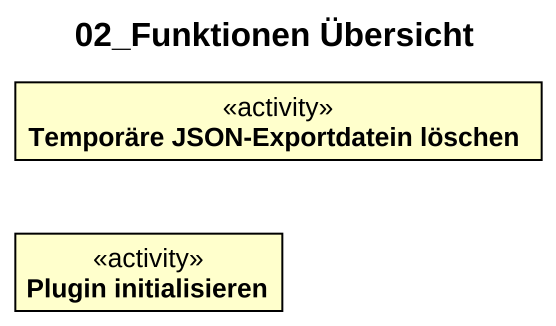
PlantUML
@startuml
title 02_Funktionen Übersicht
hide circle
hide empty members
class "Temporäre JSON-Exportdatein löschen" as Temporäre_JSON_Exportdatein <<activity>>
class "Plugin initialisieren" as Plugin_initialisieren <<activity>>
@enduml
